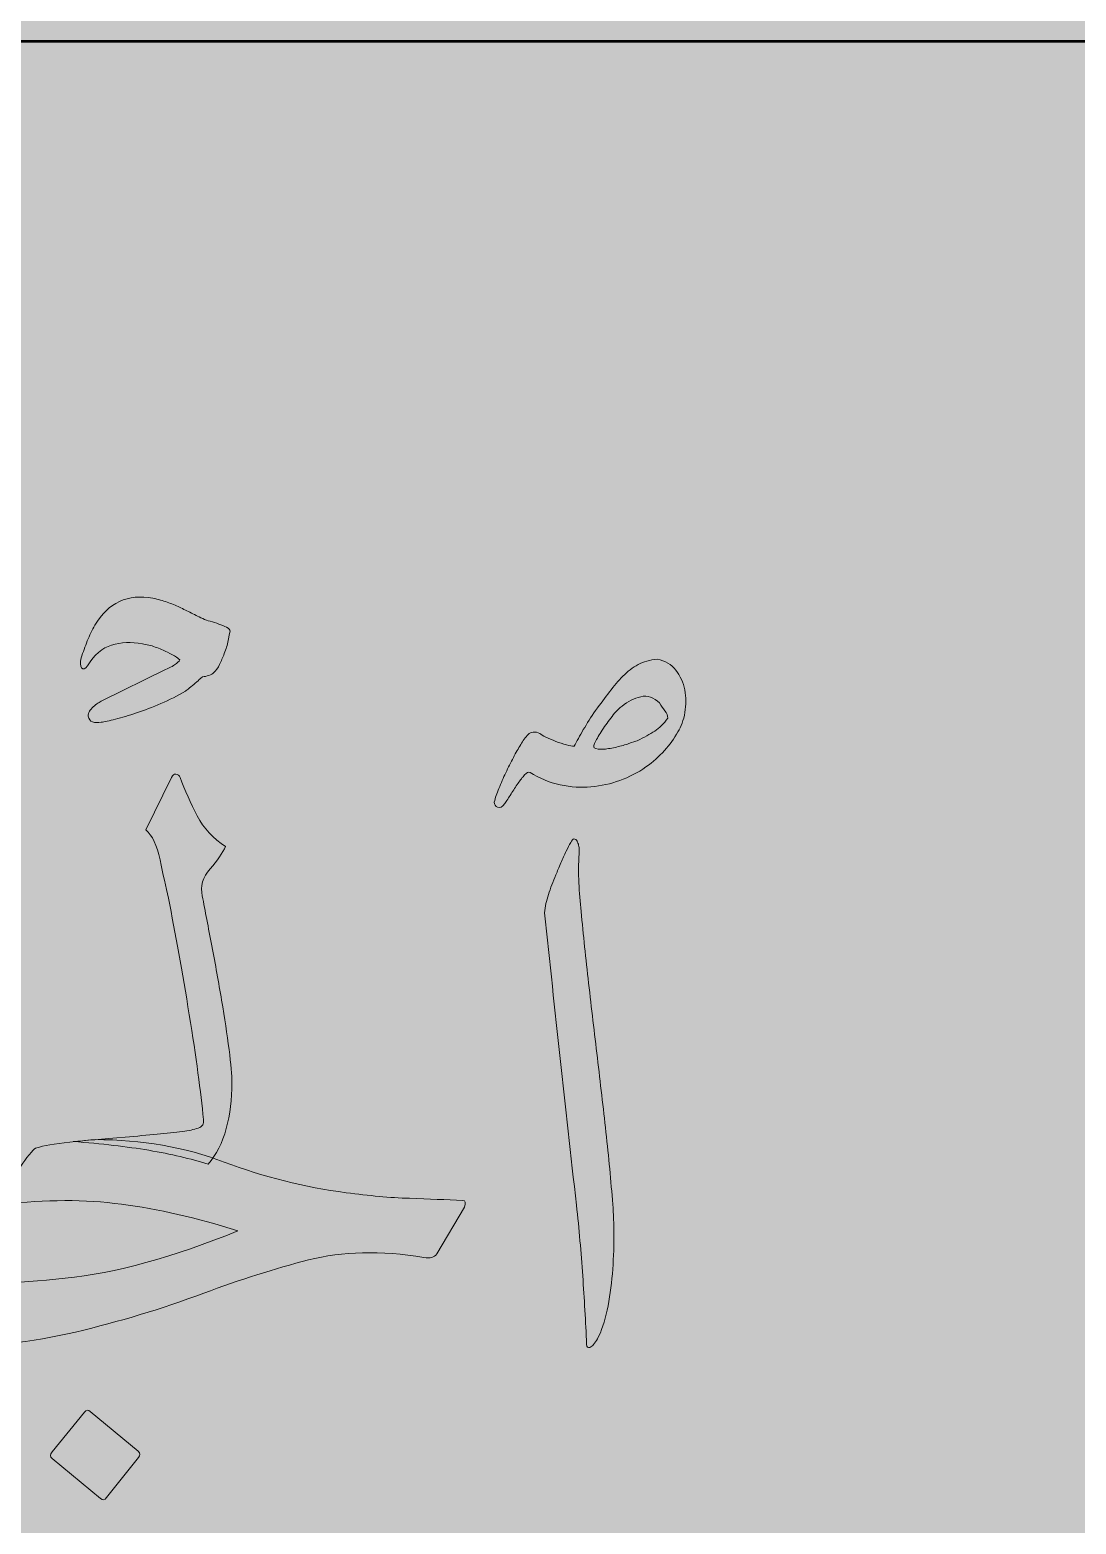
# Model space of a CAD drawing. Header units: inches. Extents: x -1481 to -429, y -1676 to -696.
# Drawn here: x -814.48 to -800.39, y -950.74 to -930.63 of the extents above; entities that cross this region are included whole.
import ezdxf

# ---------------------------------------------------------------- set-up
doc = ezdxf.new("R2010")
doc.units = ezdxf.units.IN
doc.header["$MEASUREMENT"] = 0
doc.layers.add('Layer 1', color=7, linetype='Continuous')

# ---------------------------------------------------------------- blocks, each defined once
blk = doc.blocks.new('block 233')
at = {"layer": 'Layer 1', "true_color": 0x009344}
h = blk.add_hatch(color=114, dxfattribs=at)
h.dxf.hatch_style = 2
h.paths.add_polyline_path([(-693.785, -985.727), (-933.785, -985.727), (-933.785, -695.727), (-693.785, -695.727)])
blk = doc.blocks.new('block 298')
at = {"layer": 'Layer 1', "true_color": 0x49c6ea}
h = blk.add_hatch(color=133, dxfattribs=at)
h.dxf.hatch_style = 2
h.paths.add_polyline_path([(-918.978, -972.482), (-748.663, -972.482), (-748.663, -755.291), (-918.978, -755.291)])
h = blk.add_hatch(color=133, dxfattribs=at)
h.dxf.hatch_style = 2
h.paths.add_polyline_path([(-907.24, -967.404), (-761.143, -967.404), (-761.143, -765.838), (-907.24, -765.838)])
at = {"layer": 'Layer 1', "true_color": 0xfff4c8}
h = blk.add_hatch(color=254, dxfattribs=at)
h.dxf.hatch_style = 2
h.paths.add_polyline_path([(-911.867, -963.309), (-756.165, -963.309), (-756.165, -930.784), (-911.867, -930.784)])
at = {"layer": 'Layer 1', "lineweight": 0}
blk.add_lwpolyline([(-911.867, -963.309), (-756.165, -963.309), (-756.165, -930.784), (-911.867, -930.784), (-911.867, -963.309)], dxfattribs=at)
at = {"layer": 'Layer 1', "color": 44, "lineweight": 53, "true_color": 0xaf7e09}
blk.add_lwpolyline([(-911.867, -963.309), (-756.165, -963.309), (-756.165, -930.784), (-911.867, -930.784), (-911.867, -963.309)], dxfattribs=at)
blk = doc.blocks.new('block 354')
at = {"layer": 'Layer 1', "true_color": 0x231f20}
h = blk.add_hatch(color=250, dxfattribs=at)
h.dxf.hatch_style = 2
edge = h.paths.add_edge_path()
edge.add_spline(control_points=[(-811.782, -938.72), (-811.789, -938.745), (-811.797, -938.787), (-811.808, -938.846), (-811.818, -938.906), (-811.836, -938.965), (-811.86, -939.025), (-811.881, -939.074), (-811.902, -939.122), (-811.923, -939.169), (-811.944, -939.216), (-811.972, -939.254), (-812.007, -939.282), (-812.014, -939.296), (-812.034, -939.308), (-812.068, -939.319), (-812.101, -939.329), (-812.128, -939.335), (-812.149, -939.335), (-812.153, -939.335), (-812.164, -939.343), (-812.183, -939.361), (-812.202, -939.378), (-812.225, -939.398), (-812.251, -939.421), (-812.278, -939.444), (-812.303, -939.466), (-812.328, -939.487), (-812.352, -939.508), (-812.371, -939.522), (-812.385, -939.529), (-812.49, -939.592), (-812.6, -939.648), (-812.713, -939.697), (-812.827, -939.746), (-812.936, -939.788), (-813.041, -939.822), (-813.146, -939.858), (-813.241, -939.886), (-813.325, -939.907), (-813.409, -939.928), (-813.473, -939.942), (-813.519, -939.949), (-813.564, -939.956), (-813.603, -939.954), (-813.634, -939.943), (-813.666, -939.933), (-813.685, -939.907), (-813.692, -939.865), (-813.696, -939.844), (-813.69, -939.822), (-813.676, -939.801), (-813.662, -939.781), (-813.645, -939.76), (-813.624, -939.741), (-813.603, -939.722), (-813.582, -939.705), (-813.561, -939.692), (-813.54, -939.677), (-813.523, -939.667), (-813.508, -939.66), (-813.508, -939.66), (-812.653, -939.24), (-812.653, -939.24), (-812.583, -939.209), (-812.533, -939.181), (-812.503, -939.156), (-812.474, -939.132), (-812.459, -939.116), (-812.459, -939.109), (-812.459, -939.106), (-812.475, -939.093), (-812.506, -939.072), (-812.537, -939.051), (-812.578, -939.028), (-812.627, -939.004), (-812.676, -938.979), (-812.73, -938.957), (-812.789, -938.936), (-812.849, -938.915), (-812.907, -938.901), (-812.963, -938.894), (-813.113, -938.866), (-813.251, -938.871), (-813.377, -938.91), (-813.503, -938.948), (-813.612, -939.04), (-813.703, -939.188), (-813.734, -939.236), (-813.76, -939.246), (-813.781, -939.216), (-813.802, -939.187), (-813.804, -939.142), (-813.787, -939.082), (-813.762, -939.006), (-813.735, -938.93), (-813.705, -938.854), (-813.675, -938.779), (-813.641, -938.708), (-813.603, -938.642), (-813.421, -938.337), (-813.16, -938.217), (-812.821, -938.279), (-812.751, -938.294), (-812.687, -938.311), (-812.629, -938.332), (-812.571, -938.353), (-812.516, -938.376), (-812.464, -938.4), (-812.411, -938.425), (-812.358, -938.451), (-812.304, -938.479), (-812.25, -938.507), (-812.191, -938.535), (-812.128, -938.563), (-812.114, -938.57), (-812.088, -938.579), (-812.049, -938.589), (-812.011, -938.6), (-811.972, -938.612), (-811.934, -938.626), (-811.895, -938.64), (-811.86, -938.655), (-811.829, -938.67), (-811.797, -938.686), (-811.782, -938.703), (-811.782, -938.72)], knot_values=[0, 0, 0, 0, 1, 1, 1, 2, 2, 2, 3, 3, 3, 4, 4, 4, 5, 5, 5, 6, 6, 6, 7, 7, 7, 8, 8, 8, 9, 9, 9, 10, 10, 10, 11, 11, 11, 12, 12, 12, 13, 13, 13, 14, 14, 14, 15, 15, 15, 16, 16, 16, 17, 17, 17, 18, 18, 18, 19, 19, 19, 20, 20, 20, 21, 21, 21, 22, 22, 22, 23, 23, 23, 24, 24, 24, 25, 25, 25, 26, 26, 26, 27, 27, 27, 28, 28, 28, 29, 29, 29, 30, 30, 30, 31, 31, 31, 32, 32, 32, 33, 33, 33, 34, 34, 34, 35, 35, 35, 36, 36, 36, 37, 37, 37, 38, 38, 38, 39, 39, 39, 40, 40, 40, 41, 41, 41, 42, 42, 42, 42], degree=3, periodic=1)
at = {"layer": 'Layer 1', "lineweight": 0}
blk.add_open_spline([(-811.782, -938.72), (-811.789, -938.745), (-811.797, -938.787), (-811.808, -938.846), (-811.818, -938.906), (-811.836, -938.965), (-811.86, -939.025), (-811.881, -939.074), (-811.902, -939.122), (-811.923, -939.169), (-811.944, -939.216), (-811.972, -939.254), (-812.007, -939.282), (-812.014, -939.296), (-812.034, -939.308), (-812.068, -939.319), (-812.101, -939.329), (-812.128, -939.335), (-812.149, -939.335), (-812.153, -939.335), (-812.164, -939.343), (-812.183, -939.361), (-812.202, -939.378), (-812.225, -939.398), (-812.251, -939.421), (-812.278, -939.444), (-812.303, -939.466), (-812.328, -939.487), (-812.352, -939.508), (-812.371, -939.522), (-812.385, -939.529), (-812.49, -939.592), (-812.6, -939.648), (-812.713, -939.697), (-812.827, -939.746), (-812.936, -939.788), (-813.041, -939.822), (-813.146, -939.858), (-813.241, -939.886), (-813.325, -939.907), (-813.409, -939.928), (-813.473, -939.942), (-813.519, -939.949), (-813.564, -939.956), (-813.603, -939.954), (-813.634, -939.943), (-813.666, -939.933), (-813.685, -939.907), (-813.692, -939.865), (-813.696, -939.844), (-813.69, -939.822), (-813.676, -939.801), (-813.662, -939.781), (-813.645, -939.76), (-813.624, -939.741), (-813.603, -939.722), (-813.582, -939.705), (-813.561, -939.692), (-813.54, -939.677), (-813.523, -939.667), (-813.508, -939.66), (-813.508, -939.66), (-812.653, -939.24), (-812.653, -939.24), (-812.583, -939.209), (-812.533, -939.181), (-812.503, -939.156), (-812.474, -939.132), (-812.459, -939.116), (-812.459, -939.109), (-812.459, -939.106), (-812.475, -939.093), (-812.506, -939.072), (-812.537, -939.051), (-812.578, -939.028), (-812.627, -939.004), (-812.676, -938.979), (-812.73, -938.957), (-812.789, -938.936), (-812.849, -938.915), (-812.907, -938.901), (-812.963, -938.894), (-813.113, -938.866), (-813.251, -938.871), (-813.377, -938.91), (-813.503, -938.948), (-813.612, -939.04), (-813.703, -939.188), (-813.734, -939.236), (-813.76, -939.246), (-813.781, -939.216), (-813.802, -939.187), (-813.804, -939.142), (-813.787, -939.082), (-813.762, -939.006), (-813.735, -938.93), (-813.705, -938.854), (-813.675, -938.779), (-813.641, -938.708), (-813.603, -938.642), (-813.421, -938.337), (-813.16, -938.217), (-812.821, -938.279), (-812.751, -938.294), (-812.687, -938.311), (-812.629, -938.332), (-812.571, -938.353), (-812.516, -938.376), (-812.464, -938.4), (-812.411, -938.425), (-812.358, -938.451), (-812.304, -938.479), (-812.25, -938.507), (-812.191, -938.535), (-812.128, -938.563), (-812.114, -938.57), (-812.088, -938.579), (-812.049, -938.589), (-812.011, -938.6), (-811.972, -938.612), (-811.934, -938.626), (-811.895, -938.64), (-811.86, -938.655), (-811.829, -938.67), (-811.797, -938.686), (-811.782, -938.703), (-811.782, -938.72)], degree=3, knots=[0, 0, 0, 0, 1, 1, 1, 2, 2, 2, 3, 3, 3, 4, 4, 4, 5, 5, 5, 6, 6, 6, 7, 7, 7, 8, 8, 8, 9, 9, 9, 10, 10, 10, 11, 11, 11, 12, 12, 12, 13, 13, 13, 14, 14, 14, 15, 15, 15, 16, 16, 16, 17, 17, 17, 18, 18, 18, 19, 19, 19, 20, 20, 20, 21, 21, 21, 22, 22, 22, 23, 23, 23, 24, 24, 24, 25, 25, 25, 26, 26, 26, 27, 27, 27, 28, 28, 28, 29, 29, 29, 30, 30, 30, 31, 31, 31, 32, 32, 32, 33, 33, 33, 34, 34, 34, 35, 35, 35, 36, 36, 36, 37, 37, 37, 38, 38, 38, 39, 39, 39, 40, 40, 40, 41, 41, 41, 42, 42, 42, 42], dxfattribs=at)
blk = doc.blocks.new('block 297')
at = {"layer": 'Layer 1', "true_color": 0x231f20}
h = blk.add_hatch(color=250, dxfattribs=at)
h.dxf.hatch_style = 2
edge = h.paths.add_edge_path()
edge.add_spline(control_points=[(-813.894, -945.593), (-813.74, -945.579), (-813.506, -945.559), (-813.193, -945.533), (-812.88, -945.507), (-812.624, -945.481), (-812.424, -945.457), (-812.34, -945.446), (-812.269, -945.432), (-812.212, -945.412), (-812.154, -945.393), (-812.13, -945.354), (-812.141, -945.294), (-812.176, -944.93), (-812.24, -944.461), (-812.332, -943.885), (-812.425, -943.309), (-812.519, -942.787), (-812.613, -942.318), (-812.648, -942.164), (-812.686, -941.991), (-812.726, -941.799), (-812.766, -941.606), (-812.83, -941.472), (-812.918, -941.395), (-812.918, -941.395), (-812.571, -940.691), (-812.571, -940.691), (-812.557, -940.66), (-812.537, -940.645), (-812.511, -940.647), (-812.485, -940.648), (-812.466, -940.663), (-812.456, -940.691), (-812.389, -940.866), (-812.312, -941.039), (-812.225, -941.208), (-812.137, -941.378), (-812.01, -941.515), (-811.842, -941.62), (-811.884, -941.708), (-811.954, -941.808), (-812.052, -941.922), (-812.15, -942.036), (-812.185, -942.157), (-812.157, -942.287), (-812.118, -942.486), (-812.075, -942.71), (-812.028, -942.959), (-811.981, -943.207), (-811.937, -943.451), (-811.897, -943.691), (-811.857, -943.93), (-811.823, -944.151), (-811.797, -944.352), (-811.771, -944.553), (-811.758, -944.703), (-811.758, -944.801), (-811.758, -945.021), (-811.783, -945.227), (-811.834, -945.417), (-811.885, -945.608), (-811.966, -945.768), (-812.078, -945.898), (-812.312, -945.824), (-812.578, -945.762), (-812.876, -945.711), (-813.173, -945.661), (-813.512, -945.621), (-813.894, -945.593)], knot_values=[0, 0, 0, 0, 1, 1, 1, 2, 2, 2, 3, 3, 3, 4, 4, 4, 5, 5, 5, 6, 6, 6, 7, 7, 7, 8, 8, 8, 9, 9, 9, 10, 10, 10, 11, 11, 11, 12, 12, 12, 13, 13, 13, 14, 14, 14, 15, 15, 15, 16, 16, 16, 17, 17, 17, 18, 18, 18, 19, 19, 19, 20, 20, 20, 21, 21, 21, 22, 22, 22, 23, 23, 23, 23], degree=3, periodic=1)
edge = h.paths.add_edge_path()
edge.add_spline(control_points=[(-807.149, -940.271), (-807.114, -940.205), (-807.073, -940.131), (-807.026, -940.048), (-806.978, -939.966), (-806.923, -939.88), (-806.86, -939.788), (-806.794, -939.701), (-806.732, -939.618), (-806.674, -939.539), (-806.616, -939.46), (-806.556, -939.39), (-806.493, -939.327), (-806.43, -939.264), (-806.362, -939.212), (-806.288, -939.172), (-806.215, -939.132), (-806.129, -939.108), (-806.031, -939.101), (-805.923, -939.122), (-805.839, -939.171), (-805.779, -939.248), (-805.72, -939.325), (-805.68, -939.413), (-805.661, -939.513), (-805.642, -939.613), (-805.641, -939.714), (-805.658, -939.817), (-805.676, -939.921), (-805.707, -940.007), (-805.753, -940.077), (-805.851, -940.256), (-805.994, -940.413), (-806.183, -940.55), (-806.404, -940.704), (-806.65, -940.793), (-806.923, -940.817), (-807.053, -940.831), (-807.191, -940.822), (-807.338, -940.791), (-807.485, -940.759), (-807.62, -940.704), (-807.742, -940.623), (-807.763, -940.616), (-807.788, -940.627), (-807.816, -940.657), (-807.844, -940.687), (-807.873, -940.725), (-807.905, -940.77), (-807.936, -940.815), (-807.968, -940.864), (-807.999, -940.914), (-808.031, -940.965), (-808.059, -941.008), (-808.083, -941.043), (-808.118, -941.088), (-808.151, -941.105), (-808.18, -941.093), (-808.21, -941.081), (-808.225, -941.057), (-808.225, -941.022), (-808.211, -940.969), (-808.19, -940.908), (-808.162, -940.838), (-808.134, -940.768), (-808.103, -940.698), (-808.07, -940.628), (-808.037, -940.558), (-808.003, -940.49), (-807.968, -940.424), (-807.933, -940.357), (-807.9, -940.299), (-807.868, -940.25), (-807.84, -940.198), (-807.807, -940.152), (-807.768, -940.114), (-807.73, -940.075), (-807.677, -940.07), (-807.611, -940.098), (-807.597, -940.112), (-807.57, -940.129), (-807.53, -940.148), (-807.489, -940.167), (-807.445, -940.187), (-807.396, -940.206), (-807.347, -940.225), (-807.299, -940.241), (-807.254, -940.253), (-807.209, -940.265), (-807.174, -940.271), (-807.149, -940.271)], knot_values=[0, 0, 0, 0, 1, 1, 1, 2, 2, 2, 3, 3, 3, 4, 4, 4, 5, 5, 5, 6, 6, 6, 7, 7, 7, 8, 8, 8, 9, 9, 9, 10, 10, 10, 11, 11, 11, 12, 12, 12, 13, 13, 13, 14, 14, 14, 15, 15, 15, 16, 16, 16, 17, 17, 17, 18, 18, 18, 19, 19, 19, 20, 20, 20, 21, 21, 21, 22, 22, 22, 23, 23, 23, 24, 24, 24, 25, 25, 25, 26, 26, 26, 27, 27, 27, 28, 28, 28, 29, 29, 29, 30, 30, 30, 30], degree=3, periodic=1)
edge = h.paths.add_edge_path()
edge.add_spline(control_points=[(-807.154, -941.52), (-807.133, -941.52), (-807.118, -941.529), (-807.11, -941.547), (-807.101, -941.564), (-807.094, -941.583), (-807.089, -941.604), (-807.083, -941.625), (-807.081, -941.647), (-807.081, -941.67), (-807.081, -941.693), (-807.081, -941.709), (-807.081, -941.72), (-807.091, -941.853), (-807.093, -941.983), (-807.086, -942.111), (-807.079, -942.239), (-807.069, -942.367), (-807.055, -942.497), (-807.027, -942.808), (-806.993, -943.13), (-806.955, -943.462), (-806.916, -943.795), (-806.877, -944.129), (-806.837, -944.465), (-806.797, -944.801), (-806.758, -945.135), (-806.721, -945.467), (-806.685, -945.8), (-806.654, -946.123), (-806.629, -946.438), (-806.619, -946.561), (-806.614, -946.705), (-806.614, -946.871), (-806.614, -947.038), (-806.621, -947.205), (-806.635, -947.375), (-806.649, -947.545), (-806.672, -947.707), (-806.705, -947.861), (-806.739, -948.015), (-806.782, -948.144), (-806.834, -948.249), (-806.852, -948.277), (-806.869, -948.302), (-806.887, -948.323), (-806.904, -948.344), (-806.922, -948.358), (-806.939, -948.365), (-806.967, -948.371), (-806.981, -948.358), (-806.981, -948.323), (-806.995, -948.018), (-807.013, -947.71), (-807.034, -947.399), (-807.055, -947.087), (-807.083, -946.771), (-807.118, -946.449), (-807.195, -945.781), (-807.268, -945.123), (-807.338, -944.475), (-807.408, -943.828), (-807.478, -943.174), (-807.548, -942.512), (-807.541, -942.432), (-807.523, -942.35), (-807.495, -942.266), (-807.467, -942.182), (-807.434, -942.094), (-807.396, -942.003), (-807.375, -941.954), (-807.352, -941.901), (-807.327, -941.843), (-807.303, -941.786), (-807.279, -941.733), (-807.257, -941.686), (-807.234, -941.639), (-807.214, -941.599), (-807.196, -941.568), (-807.179, -941.536), (-807.165, -941.52), (-807.154, -941.52)], knot_values=[0, 0, 0, 0, 1, 1, 1, 2, 2, 2, 3, 3, 3, 4, 4, 4, 5, 5, 5, 6, 6, 6, 7, 7, 7, 8, 8, 8, 9, 9, 9, 10, 10, 10, 11, 11, 11, 12, 12, 12, 13, 13, 13, 14, 14, 14, 15, 15, 15, 16, 16, 16, 17, 17, 17, 18, 18, 18, 19, 19, 19, 20, 20, 20, 21, 21, 21, 22, 22, 22, 23, 23, 23, 24, 24, 24, 25, 25, 25, 26, 26, 26, 27, 27, 27, 27], degree=3, periodic=1)
edge = h.paths.add_edge_path()
edge.add_spline(control_points=[(-806, -939.689), (-806.077, -939.612), (-806.161, -939.584), (-806.252, -939.605), (-806.343, -939.626), (-806.427, -939.668), (-806.503, -939.731), (-806.535, -939.752), (-806.574, -939.791), (-806.622, -939.849), (-806.669, -939.907), (-806.713, -939.967), (-806.755, -940.03), (-806.797, -940.093), (-806.831, -940.15), (-806.858, -940.2), (-806.884, -940.251), (-806.892, -940.282), (-806.881, -940.292), (-806.85, -940.31), (-806.806, -940.316), (-806.75, -940.311), (-806.694, -940.305), (-806.636, -940.296), (-806.577, -940.282), (-806.517, -940.268), (-806.462, -940.252), (-806.412, -940.235), (-806.361, -940.217), (-806.323, -940.205), (-806.299, -940.198), (-806.208, -940.152), (-806.13, -940.109), (-806.065, -940.067), (-806, -940.025), (-805.942, -939.967), (-805.889, -939.893), (-805.889, -939.859), (-805.902, -939.825), (-805.929, -939.794), (-805.955, -939.762), (-805.979, -939.727), (-806, -939.689)], knot_values=[0, 0, 0, 0, 1, 1, 1, 2, 2, 2, 3, 3, 3, 4, 4, 4, 5, 5, 5, 6, 6, 6, 7, 7, 7, 8, 8, 8, 9, 9, 9, 10, 10, 10, 11, 11, 11, 12, 12, 12, 13, 13, 13, 14, 14, 14, 14], degree=3, periodic=1)
h = blk.add_hatch(color=250, dxfattribs=at)
h.dxf.hatch_style = 2
edge = h.paths.add_edge_path()
edge.add_spline(control_points=[(-810.218, -946.281), (-809.913, -946.323), (-809.63, -946.348), (-809.367, -946.357), (-809.105, -946.366), (-808.867, -946.375), (-808.653, -946.386), (-808.611, -946.386), (-808.603, -946.416), (-808.627, -946.475), (-808.627, -946.475), (-809, -947.105), (-809, -947.105), (-809.031, -947.154), (-809.089, -947.17), (-809.173, -947.152), (-809.754, -947.058), (-810.272, -947.069), (-810.727, -947.186), (-811.181, -947.303), (-811.652, -947.453), (-812.138, -947.635), (-812.705, -947.845), (-813.28, -948.019), (-813.863, -948.157), (-814.445, -948.295), (-815.074, -948.365), (-815.749, -948.365), (-815.749, -948.365), (-815.849, -948.365), (-815.849, -948.365), (-815.965, -948.365), (-816.052, -948.322), (-816.112, -948.236), (-816.171, -948.15), (-816.201, -948.056), (-816.201, -947.953), (-816.201, -947.849), (-816.171, -947.754), (-816.112, -947.666), (-816.052, -947.579), (-815.965, -947.535), (-815.849, -947.535), (-815.849, -947.535), (-815.749, -947.535), (-815.749, -947.535), (-815.26, -947.535), (-814.678, -947.501), (-814.004, -947.433), (-813.331, -947.365), (-812.555, -947.152), (-811.677, -946.795), (-812.233, -946.62), (-812.756, -946.5), (-813.246, -946.436), (-813.736, -946.371), (-814.264, -946.372), (-814.831, -946.438), (-814.866, -946.442), (-814.876, -946.426), (-814.862, -946.391), (-814.81, -946.283), (-814.75, -946.17), (-814.681, -946.053), (-814.613, -945.935), (-814.539, -945.829), (-814.458, -945.735), (-814.43, -945.7), (-814.406, -945.681), (-814.385, -945.677), (-814.297, -945.649), (-814.149, -945.624), (-813.939, -945.601), (-813.729, -945.578), (-813.615, -945.567), (-813.598, -945.567), (-812.971, -945.567), (-812.392, -945.668), (-811.86, -945.869), (-811.328, -946.07), (-810.781, -946.207), (-810.218, -946.281)], knot_values=[0, 0, 0, 0, 1, 1, 1, 2, 2, 2, 3, 3, 3, 4, 4, 4, 5, 5, 5, 6, 6, 6, 7, 7, 7, 8, 8, 8, 9, 9, 9, 10, 10, 10, 11, 11, 11, 12, 12, 12, 13, 13, 13, 14, 14, 14, 15, 15, 15, 16, 16, 16, 17, 17, 17, 18, 18, 18, 19, 19, 19, 20, 20, 20, 21, 21, 21, 22, 22, 22, 23, 23, 23, 24, 24, 24, 25, 25, 25, 26, 26, 26, 27, 27, 27, 27], degree=3, periodic=1)
edge = h.paths.add_edge_path()
edge.add_spline(control_points=[(-813.744, -949.236), (-813.717, -949.204), (-813.69, -949.201), (-813.666, -949.225), (-813.666, -949.225), (-813.02, -949.761), (-813.02, -949.761), (-812.992, -949.792), (-812.991, -949.82), (-813.015, -949.845), (-813.015, -949.845), (-813.445, -950.385), (-813.445, -950.385), (-813.47, -950.42), (-813.498, -950.424), (-813.529, -950.396), (-813.529, -950.396), (-814.18, -949.86), (-814.18, -949.86), (-814.205, -949.836), (-814.205, -949.806), (-814.18, -949.771), (-814.18, -949.771), (-813.744, -949.236), (-813.744, -949.236), (-813.744, -949.236), (-813.744, -949.236), (-813.744, -949.236)], knot_values=[0, 0, 0, 0, 1, 1, 1, 2, 2, 2, 3, 3, 3, 4, 4, 4, 5, 5, 5, 6, 6, 6, 7, 7, 7, 8, 8, 8, 9, 9, 9, 9], degree=3, periodic=1)
at = {"layer": 'Layer 1', "lineweight": 0}
for points, knots in [([(-807.149, -940.271), (-807.114, -940.205), (-807.073, -940.131), (-807.026, -940.048), (-806.978, -939.966), (-806.923, -939.88), (-806.86, -939.788), (-806.794, -939.701), (-806.732, -939.618), (-806.674, -939.539), (-806.616, -939.46), (-806.556, -939.39), (-806.493, -939.327), (-806.43, -939.264), (-806.362, -939.212), (-806.288, -939.172), (-806.215, -939.132), (-806.129, -939.108), (-806.031, -939.101), (-805.923, -939.122), (-805.839, -939.171), (-805.779, -939.248), (-805.72, -939.325), (-805.68, -939.413), (-805.661, -939.513), (-805.642, -939.613), (-805.641, -939.714), (-805.658, -939.817), (-805.676, -939.921), (-805.707, -940.007), (-805.753, -940.077), (-805.851, -940.256), (-805.994, -940.413), (-806.183, -940.55), (-806.404, -940.704), (-806.65, -940.793), (-806.923, -940.817), (-807.053, -940.831), (-807.191, -940.822), (-807.338, -940.791), (-807.485, -940.759), (-807.62, -940.704), (-807.742, -940.623), (-807.763, -940.616), (-807.788, -940.627), (-807.816, -940.657), (-807.844, -940.687), (-807.873, -940.725), (-807.905, -940.77), (-807.936, -940.815), (-807.968, -940.864), (-807.999, -940.914), (-808.031, -940.965), (-808.059, -941.008), (-808.083, -941.043), (-808.118, -941.088), (-808.151, -941.105), (-808.18, -941.093), (-808.21, -941.081), (-808.225, -941.057), (-808.225, -941.022), (-808.211, -940.969), (-808.19, -940.908), (-808.162, -940.838), (-808.134, -940.768), (-808.103, -940.698), (-808.07, -940.628), (-808.037, -940.558), (-808.003, -940.49), (-807.968, -940.424), (-807.933, -940.357), (-807.9, -940.299), (-807.868, -940.25), (-807.84, -940.198), (-807.807, -940.152), (-807.768, -940.114), (-807.73, -940.075), (-807.677, -940.07), (-807.611, -940.098), (-807.597, -940.112), (-807.57, -940.129), (-807.53, -940.148), (-807.489, -940.167), (-807.445, -940.187), (-807.396, -940.206), (-807.347, -940.225), (-807.299, -940.241), (-807.254, -940.253), (-807.209, -940.265), (-807.174, -940.271), (-807.149, -940.271)], [0, 0, 0, 0, 1, 1, 1, 2, 2, 2, 3, 3, 3, 4, 4, 4, 5, 5, 5, 6, 6, 6, 7, 7, 7, 8, 8, 8, 9, 9, 9, 10, 10, 10, 11, 11, 11, 12, 12, 12, 13, 13, 13, 14, 14, 14, 15, 15, 15, 16, 16, 16, 17, 17, 17, 18, 18, 18, 19, 19, 19, 20, 20, 20, 21, 21, 21, 22, 22, 22, 23, 23, 23, 24, 24, 24, 25, 25, 25, 26, 26, 26, 27, 27, 27, 28, 28, 28, 29, 29, 29, 30, 30, 30, 30]), ([(-806, -939.689), (-806.077, -939.612), (-806.161, -939.584), (-806.252, -939.605), (-806.343, -939.626), (-806.427, -939.668), (-806.503, -939.731), (-806.535, -939.752), (-806.574, -939.791), (-806.622, -939.849), (-806.669, -939.907), (-806.713, -939.967), (-806.755, -940.03), (-806.797, -940.093), (-806.831, -940.15), (-806.858, -940.2), (-806.884, -940.251), (-806.892, -940.282), (-806.881, -940.292), (-806.85, -940.31), (-806.806, -940.316), (-806.75, -940.311), (-806.694, -940.305), (-806.636, -940.296), (-806.577, -940.282), (-806.517, -940.268), (-806.462, -940.252), (-806.412, -940.235), (-806.361, -940.217), (-806.323, -940.205), (-806.299, -940.198), (-806.208, -940.152), (-806.13, -940.109), (-806.065, -940.067), (-806, -940.025), (-805.942, -939.967), (-805.889, -939.893), (-805.889, -939.859), (-805.902, -939.825), (-805.929, -939.794), (-805.955, -939.762), (-805.979, -939.727), (-806, -939.689)], [0, 0, 0, 0, 1, 1, 1, 2, 2, 2, 3, 3, 3, 4, 4, 4, 5, 5, 5, 6, 6, 6, 7, 7, 7, 8, 8, 8, 9, 9, 9, 10, 10, 10, 11, 11, 11, 12, 12, 12, 13, 13, 13, 14, 14, 14, 14]), ([(-813.894, -945.593), (-813.74, -945.579), (-813.506, -945.559), (-813.193, -945.533), (-812.88, -945.507), (-812.624, -945.481), (-812.424, -945.457), (-812.34, -945.446), (-812.269, -945.432), (-812.212, -945.412), (-812.154, -945.393), (-812.13, -945.354), (-812.141, -945.294), (-812.176, -944.93), (-812.24, -944.461), (-812.332, -943.885), (-812.425, -943.309), (-812.519, -942.787), (-812.613, -942.318), (-812.648, -942.164), (-812.686, -941.991), (-812.726, -941.799), (-812.766, -941.606), (-812.83, -941.472), (-812.918, -941.395), (-812.918, -941.395), (-812.571, -940.691), (-812.571, -940.691), (-812.557, -940.66), (-812.537, -940.645), (-812.511, -940.647), (-812.485, -940.648), (-812.466, -940.663), (-812.456, -940.691), (-812.389, -940.866), (-812.312, -941.039), (-812.225, -941.208), (-812.137, -941.378), (-812.01, -941.515), (-811.842, -941.62), (-811.884, -941.708), (-811.954, -941.808), (-812.052, -941.922), (-812.15, -942.036), (-812.185, -942.157), (-812.157, -942.287), (-812.118, -942.486), (-812.075, -942.71), (-812.028, -942.959), (-811.981, -943.207), (-811.937, -943.451), (-811.897, -943.691), (-811.857, -943.93), (-811.823, -944.151), (-811.797, -944.352), (-811.771, -944.553), (-811.758, -944.703), (-811.758, -944.801), (-811.758, -945.021), (-811.783, -945.227), (-811.834, -945.417), (-811.885, -945.608), (-811.966, -945.768), (-812.078, -945.898), (-812.312, -945.824), (-812.578, -945.762), (-812.876, -945.711), (-813.173, -945.661), (-813.512, -945.621), (-813.894, -945.593)], [0, 0, 0, 0, 1, 1, 1, 2, 2, 2, 3, 3, 3, 4, 4, 4, 5, 5, 5, 6, 6, 6, 7, 7, 7, 8, 8, 8, 9, 9, 9, 10, 10, 10, 11, 11, 11, 12, 12, 12, 13, 13, 13, 14, 14, 14, 15, 15, 15, 16, 16, 16, 17, 17, 17, 18, 18, 18, 19, 19, 19, 20, 20, 20, 21, 21, 21, 22, 22, 22, 23, 23, 23, 23]), ([(-807.154, -941.52), (-807.133, -941.52), (-807.118, -941.529), (-807.11, -941.547), (-807.101, -941.564), (-807.094, -941.583), (-807.089, -941.604), (-807.083, -941.625), (-807.081, -941.647), (-807.081, -941.67), (-807.081, -941.693), (-807.081, -941.709), (-807.081, -941.72), (-807.091, -941.853), (-807.093, -941.983), (-807.086, -942.111), (-807.079, -942.239), (-807.069, -942.367), (-807.055, -942.497), (-807.027, -942.808), (-806.993, -943.13), (-806.955, -943.462), (-806.916, -943.795), (-806.877, -944.129), (-806.837, -944.465), (-806.797, -944.801), (-806.758, -945.135), (-806.721, -945.467), (-806.685, -945.8), (-806.654, -946.123), (-806.629, -946.438), (-806.619, -946.561), (-806.614, -946.705), (-806.614, -946.871), (-806.614, -947.038), (-806.621, -947.205), (-806.635, -947.375), (-806.649, -947.545), (-806.672, -947.707), (-806.705, -947.861), (-806.739, -948.015), (-806.782, -948.144), (-806.834, -948.249), (-806.852, -948.277), (-806.869, -948.302), (-806.887, -948.323), (-806.904, -948.344), (-806.922, -948.358), (-806.939, -948.365), (-806.967, -948.371), (-806.981, -948.358), (-806.981, -948.323), (-806.995, -948.018), (-807.013, -947.71), (-807.034, -947.399), (-807.055, -947.087), (-807.083, -946.771), (-807.118, -946.449), (-807.195, -945.781), (-807.268, -945.123), (-807.338, -944.475), (-807.408, -943.828), (-807.478, -943.174), (-807.548, -942.512), (-807.541, -942.432), (-807.523, -942.35), (-807.495, -942.266), (-807.467, -942.182), (-807.434, -942.094), (-807.396, -942.003), (-807.375, -941.954), (-807.352, -941.901), (-807.327, -941.843), (-807.303, -941.786), (-807.279, -941.733), (-807.257, -941.686), (-807.234, -941.639), (-807.214, -941.599), (-807.196, -941.568), (-807.179, -941.536), (-807.165, -941.52), (-807.154, -941.52)], [0, 0, 0, 0, 1, 1, 1, 2, 2, 2, 3, 3, 3, 4, 4, 4, 5, 5, 5, 6, 6, 6, 7, 7, 7, 8, 8, 8, 9, 9, 9, 10, 10, 10, 11, 11, 11, 12, 12, 12, 13, 13, 13, 14, 14, 14, 15, 15, 15, 16, 16, 16, 17, 17, 17, 18, 18, 18, 19, 19, 19, 20, 20, 20, 21, 21, 21, 22, 22, 22, 23, 23, 23, 24, 24, 24, 25, 25, 25, 26, 26, 26, 27, 27, 27, 27]), ([(-810.218, -946.281), (-809.913, -946.323), (-809.63, -946.348), (-809.367, -946.357), (-809.105, -946.366), (-808.867, -946.375), (-808.653, -946.386), (-808.611, -946.386), (-808.603, -946.416), (-808.627, -946.475), (-808.627, -946.475), (-809, -947.105), (-809, -947.105), (-809.031, -947.154), (-809.089, -947.17), (-809.173, -947.152), (-809.754, -947.058), (-810.272, -947.069), (-810.727, -947.186), (-811.181, -947.303), (-811.652, -947.453), (-812.138, -947.635), (-812.705, -947.845), (-813.28, -948.019), (-813.863, -948.157), (-814.445, -948.295), (-815.074, -948.365), (-815.749, -948.365), (-815.749, -948.365), (-815.849, -948.365), (-815.849, -948.365), (-815.965, -948.365), (-816.052, -948.322), (-816.112, -948.236), (-816.171, -948.15), (-816.201, -948.056), (-816.201, -947.953), (-816.201, -947.849), (-816.171, -947.754), (-816.112, -947.666), (-816.052, -947.579), (-815.965, -947.535), (-815.849, -947.535), (-815.849, -947.535), (-815.749, -947.535), (-815.749, -947.535), (-815.26, -947.535), (-814.678, -947.501), (-814.004, -947.433), (-813.331, -947.365), (-812.555, -947.152), (-811.677, -946.795), (-812.233, -946.62), (-812.756, -946.5), (-813.246, -946.436), (-813.736, -946.371), (-814.264, -946.372), (-814.831, -946.438), (-814.866, -946.442), (-814.876, -946.426), (-814.862, -946.391), (-814.81, -946.283), (-814.75, -946.17), (-814.681, -946.053), (-814.613, -945.935), (-814.539, -945.829), (-814.458, -945.735), (-814.43, -945.7), (-814.406, -945.681), (-814.385, -945.677), (-814.297, -945.649), (-814.149, -945.624), (-813.939, -945.601), (-813.729, -945.578), (-813.615, -945.567), (-813.598, -945.567), (-812.971, -945.567), (-812.392, -945.668), (-811.86, -945.869), (-811.328, -946.07), (-810.781, -946.207), (-810.218, -946.281)], [0, 0, 0, 0, 1, 1, 1, 2, 2, 2, 3, 3, 3, 4, 4, 4, 5, 5, 5, 6, 6, 6, 7, 7, 7, 8, 8, 8, 9, 9, 9, 10, 10, 10, 11, 11, 11, 12, 12, 12, 13, 13, 13, 14, 14, 14, 15, 15, 15, 16, 16, 16, 17, 17, 17, 18, 18, 18, 19, 19, 19, 20, 20, 20, 21, 21, 21, 22, 22, 22, 23, 23, 23, 24, 24, 24, 25, 25, 25, 26, 26, 26, 27, 27, 27, 27]), ([(-813.744, -949.236), (-813.717, -949.204), (-813.69, -949.201), (-813.666, -949.225), (-813.666, -949.225), (-813.02, -949.761), (-813.02, -949.761), (-812.992, -949.792), (-812.991, -949.82), (-813.015, -949.845), (-813.015, -949.845), (-813.445, -950.385), (-813.445, -950.385), (-813.47, -950.42), (-813.498, -950.424), (-813.529, -950.396), (-813.529, -950.396), (-814.18, -949.86), (-814.18, -949.86), (-814.205, -949.836), (-814.205, -949.806), (-814.18, -949.771), (-814.18, -949.771), (-813.744, -949.236), (-813.744, -949.236), (-813.744, -949.236), (-813.744, -949.236), (-813.744, -949.236)], [0, 0, 0, 0, 1, 1, 1, 2, 2, 2, 3, 3, 3, 4, 4, 4, 5, 5, 5, 6, 6, 6, 7, 7, 7, 8, 8, 8, 9, 9, 9, 9])]:
    blk.add_open_spline(points, degree=3, knots=knots, dxfattribs=at)
at = {"layer": 'Layer 1'}
for name in ['block 298', 'block 354']:
    blk.add_blockref(name, (0, 0), dxfattribs=at)

msp = doc.modelspace()

# ---------------------------------------------------------------- hatches: boundary and pattern name
at = {"layer": 'Layer 1', "true_color": 0x006738}
h = msp.add_hatch(color=116, dxfattribs=at)
h.dxf.hatch_style = 2
h.paths.add_polyline_path([(-749.015, -970.727), (-919.015, -970.727), (-919.015, -752.351), (-749.015, -752.351)])

# ---------------------------------------------------------------- block references
at = {"layer": 'Layer 1'}
for name in ['block 233', 'block 297']:
    msp.add_blockref(name, (0, 0), dxfattribs=at)

doc.saveas('drawing.dxf')
